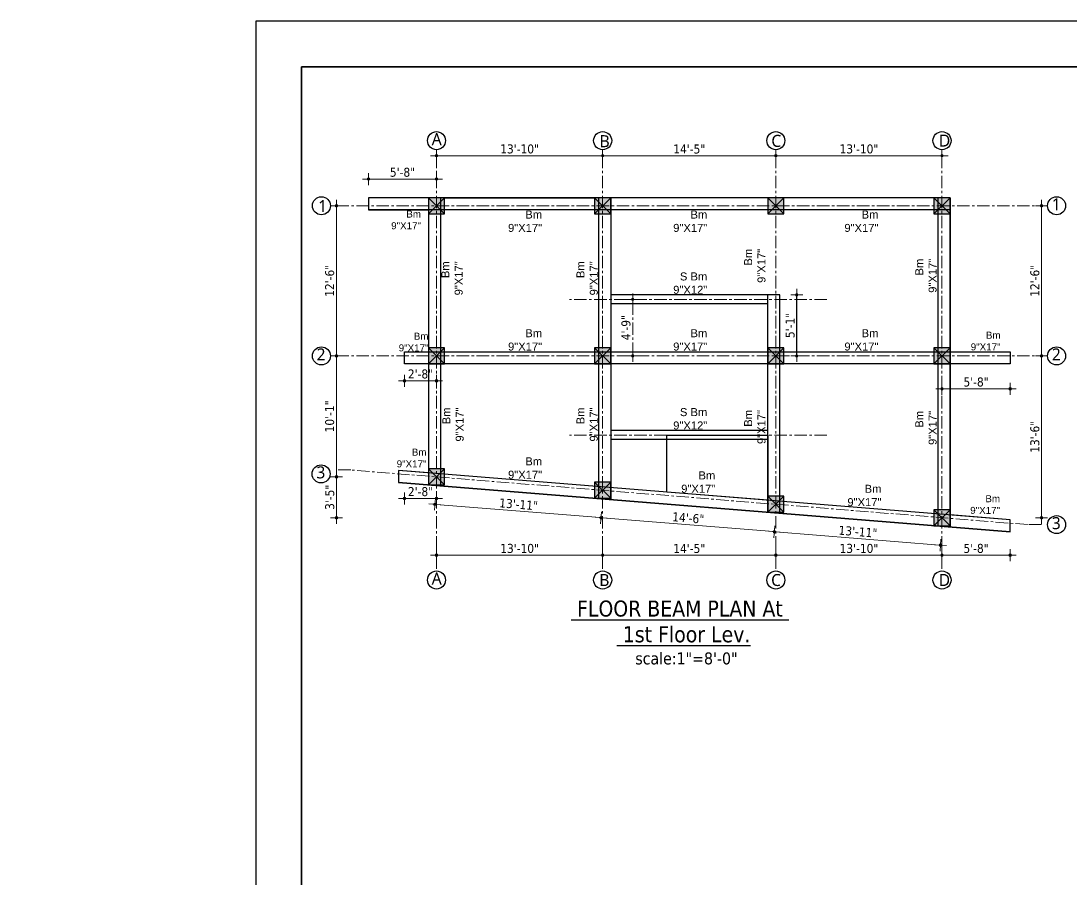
# Model space of a CAD drawing. Header units: inches. Extents: x 130993 to 274375, y -5108 to 103559.
# Drawn here: x 138211 to 139260, y 50626 to 51484 of the extents above; entities that cross this region are included whole.
import ezdxf

# ---------------------------------------------------------------- set-up
doc = ezdxf.new("R2010")
doc.units = ezdxf.units.IN
doc.header["$MEASUREMENT"] = 0
doc.header["$PDMODE"] = 2
doc.header["$PDSIZE"] = -3
doc.linetypes.add('CENTER', pattern=[2, 1.25, -0.25, 0.25, -0.25])
for name, color, linetype, lineweight in [('Center line', 252, 'CENTER', 20), ('Column', 14, 'Continuous', 30), ('DIM', 5, 'Continuous', 9), ('Dim-external', 151, 'Continuous', 9), ('DIMENSION', 142, 'Continuous', 20), ('HATCH', 9, 'Continuous', 9), ('INDEX LINE', 4, 'Continuous', 13), ('Stairs', 134, 'Continuous', 25), ('TEXT', 181, 'Continuous', 13)]:
    doc.layers.add(name, color=color, linetype=linetype, lineweight=lineweight)
doc.layers.add('ELEVATION', color=7, linetype='Continuous')
doc.layers.add('Text-external', color=7, linetype='Continuous')
doc.styles.add('caption 1in-8ft', font='trebuc.ttf', dxfattribs={"height": 12})
doc.styles.add('ramon', font='arial.ttf', dxfattribs={"height": 7})
doc.styles.add('S-111', font='arial.ttf', dxfattribs={"height": 8})
doc.styles.add('TAHOMA', font='tahoma.ttf', dxfattribs={"height": 9})
doc.dimstyles.new('1-4', dxfattribs={"dimscale": 0, "dimtxt": 8, "dimasz": 4, "dimexe": 3, "dimexo": 3, "dimgap": 2, "dimtad": 1, "dimdec": 0, "dimlfac": 0.5, "dimzin": 3, "dimdsep": 46, "dimlunit": 4, "dimtxsty": 'TAHOMA', "dimblk1": 'ARCHTICK', "dimblk2": 'ARCHTICK', "dimsah": 1, "dimcen": 0, "dimdle": 2, "dimclrd": 6, "dimclre": 6, "dimclrt": 7, "dimadec": 0, "dimazin": 0, "dimtfac": 0.333333, "dimtdec": 0, "dimtmove": 1, "dimatfit": 2, "dimfxl": 1, "dimtolj": 1, "dimtzin": 0, "dimlwd": -1, "dimlwe": -1, "dimarcsym": 0})
doc.dimstyles.new('1.8', dxfattribs={"dimscale": 0, "dimtxt": 9, "dimasz": 1, "dimexe": 2, "dimexo": 9, "dimgap": 2, "dimtad": 1, "dimdec": 0, "dimzin": 3, "dimdsep": 46, "dimlunit": 4, "dimtxsty": 'TAHOMA', "dimblk": 'DIM', "dimcen": 3, "dimdle": 3, "dimse1": 1, "dimse2": 1, "dimclrd": 256, "dimclre": 256, "dimclrt": 7, "dimadec": 1, "dimazin": 2, "dimtfac": 1, "dimtdec": 0, "dimtix": 1, "dimtofl": 0, "dimtmove": 2, "dimatfit": 3, "dimldrblk": 'ARW', "dimfxl": 1, "dimfrac": 2, "dimtolj": 2, "dimtzin": 0, "dimarcsym": 0})
doc.dimstyles.new('s2', dxfattribs={"dimtxt": 6, "dimasz": 2, "dimexe": 6, "dimexo": 18, "dimgap": 1.9375, "dimtad": 1, "dimdec": 0, "dimlfac": 0.25, "dimzin": 3, "dimdsep": 46, "dimlunit": 4, "dimtxsty": 'ramon', "dimblk": 'dot 2', "dimcen": 0.09375, "dimse1": 1, "dimse2": 1, "dimclrd": 1, "dimclre": 1, "dimclrt": 256, "dimadec": 0, "dimazin": 0, "dimtfac": 0.75, "dimtdec": 0, "dimtix": 1, "dimtmove": 1, "dimatfit": 3, "dimldrblk": 'DOT', "dimfxl": 1, "dimtolj": 1, "dimtzin": 0, "dimlwd": 9, "dimlwe": 9, "dimarcsym": 0})

# ---------------------------------------------------------------- blocks, each defined once
blk = doc.blocks.new('col')
at = {"layer": 'HATCH'}
h = blk.add_hatch(color=256, dxfattribs=at)
h.dxf.hatch_style = 1
h.paths.add_polyline_path([(-8, -8), (8, -8), (8, 8), (-8, 8)])
at = {"layer": 'Column'}
blk.add_lwpolyline([(-8, -8), (8, -8), (8, 8), (-8, 8)], close=True, dxfattribs=at)
at = {"layer": 'Dim-external'}
for p, q in [((-8, 8), (8, -8)), ((8, 8), (-8, -8))]:
    blk.add_line(p, q, dxfattribs=at)
blk = doc.blocks.new('gridd')
at = {"layer": 'Dim-external'}
for p in [(2, 0), (168, 0), (341, 0), (507, 0), (2, -150), (168, -150), (341, -150), (507, -150), (2, -270.8), (168, -284.2), (341, -298.2), (507, -311.6)]:
    blk.add_blockref('col', p, dxfattribs=at)
blk = doc.blocks.new('DIM')
at = {"layer": 'INDEX LINE'}
h = blk.add_hatch(color=256, dxfattribs=at)
h.paths.add_polyline_path([(0, 1.3), (0, 0), (1.3, 0, 0.414214)])
h.paths.add_polyline_path([(1.3, 0), (0, 0), (0, -1.3, 0.414214)])
h.paths.add_polyline_path([(0, 0), (-1.3, 0, 0.414214), (0, -1.3)])
h.paths.add_polyline_path([(0, 1.3, 0.414214), (-1.3, 0), (0, 0)])
for p, q in [((-6, 0), (6, 0)), ((0, 6), (0, -6))]:
    blk.add_line(p, q, dxfattribs=at)
blk.add_circle((0, 0), 1.28, dxfattribs=at)
blk = doc.blocks.new('*D3139')
at = {"layer": 'Defpoints', "color": 0}
for p in [(2845, 752.3), (2679, 710.3), (2845, 710.3)]:
    blk.add_point(p, dxfattribs=at)
at = {"layer": 'DIMENSION', "lineweight": -2}
blk.add_line((2680, 752.3), (2844, 752.3), dxfattribs=at)
at = {"layer": 'DIMENSION', "lineweight": -2, "rotation": 180}
blk.add_blockref('DIM', (2679, 752.3), dxfattribs=at)
at = {"layer": 'DIMENSION', "lineweight": -2}
blk.add_blockref('DIM', (2845, 752.3), dxfattribs=at)
at = {"layer": 'DIMENSION', "color": 7, "insert": (2762, 759), "char_height": 9, "attachment_point": 5, "style": 'TAHOMA'}
blk.add_mtext('\\A2;13\'-10"', dxfattribs=at)
blk = doc.blocks.new('ARW')
at = {"layer": 'INDEX LINE'}
blk.add_lwpolyline([(10, 0, 0, 6, 0), (0, 0, 0, 0, 0), (10, 0, 0, 0, 0)], format="xyseb", dxfattribs=at)
blk = doc.blocks.new('*D3140')
at = {"layer": 'Defpoints', "color": 0}
for p in [(3018, 752.3), (2845, 710.3), (3018, 710.3)]:
    blk.add_point(p, dxfattribs=at)
at = {"layer": 'DIMENSION', "lineweight": -2}
blk.add_line((2846, 752.3), (3017, 752.3), dxfattribs=at)
at = {"layer": 'DIMENSION', "lineweight": -2, "rotation": 180}
blk.add_blockref('DIM', (2845, 752.3), dxfattribs=at)
at = {"layer": 'DIMENSION', "lineweight": -2}
blk.add_blockref('DIM', (3018, 752.3), dxfattribs=at)
at = {"layer": 'DIMENSION', "color": 7, "insert": (2931.5, 758.9), "char_height": 9, "attachment_point": 5, "style": 'TAHOMA'}
blk.add_mtext('\\A2;14\'-5"', dxfattribs=at)
blk = doc.blocks.new('*D3141')
at = {"layer": 'Defpoints', "color": 0}
for p in [(3184, 752.3), (3018, 710.3), (3184, 710.3)]:
    blk.add_point(p, dxfattribs=at)
at = {"layer": 'DIMENSION', "lineweight": -2}
blk.add_line((3019, 752.3), (3183, 752.3), dxfattribs=at)
at = {"layer": 'DIMENSION', "lineweight": -2, "rotation": 180}
blk.add_blockref('DIM', (3018, 752.3), dxfattribs=at)
at = {"layer": 'DIMENSION', "lineweight": -2}
blk.add_blockref('DIM', (3184, 752.3), dxfattribs=at)
at = {"layer": 'DIMENSION', "color": 7, "insert": (3101, 759), "char_height": 9, "attachment_point": 5, "style": 'TAHOMA'}
blk.add_mtext('\\A2;13\'-10"', dxfattribs=at)
blk = doc.blocks.new('*D3142')
at = {"layer": 'Defpoints', "color": 0}
for p in [(3192, 552.3), (3283.5, 552.3), (3192, 390.7)]:
    blk.add_point(p, dxfattribs=at)
at = {"layer": 'DIMENSION', "lineweight": -2}
blk.add_line((3283.5, 391.7), (3283.5, 551.3), dxfattribs=at)
for p, rotation in [((3283.5, 552.3), 90), ((3283.5, 390.7), 270)]:
    blk.add_blockref('DIM', p, dxfattribs=dict(at, rotation=rotation))
at = {"layer": 'DIMENSION', "color": 7, "insert": (3276.8, 471.5), "char_height": 9, "attachment_point": 5, "rotation": 90, "style": 'TAHOMA'}
blk.add_mtext('\\A2;13\'-6"', dxfattribs=at)
blk = doc.blocks.new('*D3143')
at = {"layer": 'Defpoints', "color": 0}
for p in [(3192, 702.3), (3283.5, 702.3), (3192, 552.3)]:
    blk.add_point(p, dxfattribs=at)
at = {"layer": 'DIMENSION', "lineweight": -2}
blk.add_line((3283.5, 553.3), (3283.5, 701.3), dxfattribs=at)
for p, rotation in [((3283.5, 702.3), 90), ((3283.5, 552.3), 270)]:
    blk.add_blockref('DIM', p, dxfattribs=dict(at, rotation=rotation))
at = {"layer": 'DIMENSION', "color": 7, "insert": (3276.8, 627.3), "char_height": 9, "attachment_point": 5, "rotation": 90, "style": 'TAHOMA'}
blk.add_mtext('\\A2;12\'-6"', dxfattribs=at)
blk = doc.blocks.new('*D3144')
at = {"layer": 'Defpoints', "color": 0}
for p in [(2579, 552.3), (2671, 552.3), (2671, 431.5)]:
    blk.add_point(p, dxfattribs=at)
at = {"layer": 'DIMENSION', "lineweight": -2}
blk.add_line((2579, 432.5), (2579, 551.3), dxfattribs=at)
for p, rotation in [((2579, 552.3), 90), ((2579, 431.5), 270)]:
    blk.add_blockref('DIM', p, dxfattribs=dict(at, rotation=rotation))
at = {"layer": 'DIMENSION', "color": 7, "insert": (2572.3, 491.9), "char_height": 9, "attachment_point": 5, "rotation": 90, "style": 'TAHOMA'}
blk.add_mtext('\\A2;10\'-1"', dxfattribs=at)
blk = doc.blocks.new('*D3145')
at = {"layer": 'Defpoints', "color": 0}
for p in [(2579, 702.3), (2671, 702.3), (2671, 552.3)]:
    blk.add_point(p, dxfattribs=at)
at = {"layer": 'DIMENSION', "lineweight": -2}
blk.add_line((2579, 553.3), (2579, 701.3), dxfattribs=at)
for p, rotation in [((2579, 702.3), 90), ((2579, 552.3), 270)]:
    blk.add_blockref('DIM', p, dxfattribs=dict(at, rotation=rotation))
at = {"layer": 'DIMENSION', "color": 7, "insert": (2572.3, 627.3), "char_height": 9, "attachment_point": 5, "rotation": 90, "style": 'TAHOMA'}
blk.add_mtext('\\A2;12\'-6"', dxfattribs=at)
blk = doc.blocks.new('*D3146')
at = {"layer": 'Defpoints', "color": 0}
for p in [(2679, 423.5), (2845, 410.1), (2843.4, 390.7)]:
    blk.add_point(p, dxfattribs=at)
at = {"layer": 'DIMENSION', "lineweight": -2}
blk.add_line((2678.4, 404), (2842.4, 390.8), dxfattribs=at)
for p, rotation in [((2677.4, 404.1), 175.388094134981), ((2843.4, 390.7), 355.388094134981)]:
    blk.add_blockref('DIM', p, dxfattribs=dict(at, rotation=rotation))
at = {"layer": 'DIMENSION', "color": 7, "insert": (2761, 404), "char_height": 9, "attachment_point": 5, "rotation": 355.3881, "style": 'TAHOMA'}
blk.add_mtext('\\A2;13\'-11"', dxfattribs=at)
blk = doc.blocks.new('*D3147')
at = {"layer": 'Defpoints', "color": 0}
for p in [(2845, 410.1), (3018, 395.5), (3016.5, 376.7)]:
    blk.add_point(p, dxfattribs=at)
at = {"layer": 'DIMENSION', "lineweight": -2}
blk.add_line((2844.4, 390.6), (3015.5, 376.8), dxfattribs=at)
for p, rotation in [((2843.4, 390.7), 175.3880941348649), ((3016.5, 376.7), 355.3880941348649)]:
    blk.add_blockref('DIM', p, dxfattribs=dict(at, rotation=rotation))
at = {"layer": 'DIMENSION', "color": 7, "insert": (2930.5, 390.4), "char_height": 9, "attachment_point": 5, "rotation": 355.3881, "style": 'TAHOMA'}
blk.add_mtext('\\A2;14\'-6"', dxfattribs=at)
blk = doc.blocks.new('*D3148')
at = {"layer": 'Defpoints', "color": 0}
for p in [(3018, 395.5), (3184, 382.1), (3182.5, 363.3)]:
    blk.add_point(p, dxfattribs=at)
at = {"layer": 'DIMENSION', "lineweight": -2}
blk.add_line((3017.5, 376.6), (3181.5, 363.4), dxfattribs=at)
for p, rotation in [((3016.5, 376.7), 175.3880941348649), ((3182.5, 363.3), 355.3880941348649)]:
    blk.add_blockref('DIM', p, dxfattribs=dict(at, rotation=rotation))
at = {"layer": 'DIMENSION', "color": 7, "insert": (3100, 376.7), "char_height": 9, "attachment_point": 5, "rotation": 355.3881, "style": 'TAHOMA'}
blk.add_mtext('\\A2;13\'-11"', dxfattribs=at)
blk = doc.blocks.new('*D3149')
at = {"layer": 'Defpoints', "color": 0}
for p in [(3018, 395.5), (3184, 382.1), (3018, 353.3)]:
    blk.add_point(p, dxfattribs=at)
at = {"layer": 'DIMENSION', "lineweight": -2}
blk.add_line((3183, 353.3), (3019, 353.3), dxfattribs=at)
at = {"layer": 'DIMENSION', "lineweight": -2, "rotation": 180}
blk.add_blockref('DIM', (3018, 353.3), dxfattribs=at)
at = {"layer": 'DIMENSION', "lineweight": -2}
blk.add_blockref('DIM', (3184, 353.3), dxfattribs=at)
at = {"layer": 'DIMENSION', "color": 7, "insert": (3101, 360), "char_height": 9, "attachment_point": 5, "style": 'TAHOMA'}
blk.add_mtext('\\A2;13\'-10"', dxfattribs=at)
blk = doc.blocks.new('*D3150')
at = {"layer": 'Defpoints', "color": 0}
for p in [(2845, 410.1), (3018, 395.5), (2845, 353.3)]:
    blk.add_point(p, dxfattribs=at)
at = {"layer": 'DIMENSION', "lineweight": -2}
blk.add_line((3017, 353.3), (2846, 353.3), dxfattribs=at)
at = {"layer": 'DIMENSION', "lineweight": -2, "rotation": 180}
blk.add_blockref('DIM', (2845, 353.3), dxfattribs=at)
at = {"layer": 'DIMENSION', "lineweight": -2}
blk.add_blockref('DIM', (3018, 353.3), dxfattribs=at)
at = {"layer": 'DIMENSION', "color": 7, "insert": (2931.5, 359.9), "char_height": 9, "attachment_point": 5, "style": 'TAHOMA'}
blk.add_mtext('\\A2;14\'-5"', dxfattribs=at)
blk = doc.blocks.new('*D3151')
at = {"layer": 'Defpoints', "color": 0}
for p in [(2679, 422.8), (2845, 410.1), (2679, 353.3)]:
    blk.add_point(p, dxfattribs=at)
at = {"layer": 'DIMENSION', "lineweight": -2}
blk.add_line((2844, 353.3), (2680, 353.3), dxfattribs=at)
at = {"layer": 'DIMENSION', "lineweight": -2, "rotation": 180}
blk.add_blockref('DIM', (2679, 353.3), dxfattribs=at)
at = {"layer": 'DIMENSION', "lineweight": -2}
blk.add_blockref('DIM', (2845, 353.3), dxfattribs=at)
at = {"layer": 'DIMENSION', "color": 7, "insert": (2762, 360), "char_height": 9, "attachment_point": 5, "style": 'TAHOMA'}
blk.add_mtext('\\A2;13\'-10"', dxfattribs=at)
blk = doc.blocks.new('*D3152')
at = {"layer": 'Defpoints', "color": 0}
for p in [(2671, 431.5), (2579.1, 390.7), (3192, 390.7)]:
    blk.add_point(p, dxfattribs=at)
at = {"layer": 'DIMENSION', "lineweight": -2}
blk.add_line((2579.1, 430.5), (2579.1, 391.7), dxfattribs=at)
for p, rotation in [((2579.1, 431.5), 90), ((2579.1, 390.7), 270)]:
    blk.add_blockref('DIM', p, dxfattribs=dict(at, rotation=rotation))
at = {"layer": 'DIMENSION', "color": 7, "insert": (2572.4, 411.1), "char_height": 9, "attachment_point": 5, "rotation": 90, "style": 'TAHOMA'}
blk.add_mtext('\\A2;3\'-5"', dxfattribs=at)
blk = doc.blocks.new('*D3153')
at = {"layer": 'Center line', "lineweight": -2, "ltscale": 10}
blk.add_line((2875, 553.3), (2875, 607.8), dxfattribs=at)
at = {"layer": 'Defpoints', "color": 0, "ltscale": 10}
for p in [(2853, 608.8), (2875, 608.8), (2853, 552.3)]:
    blk.add_point(p, dxfattribs=at)
at = {"layer": 'Center line', "lineweight": -2, "ltscale": 10}
for p, rotation in [((2875, 608.8), 90), ((2875, 552.3), 270)]:
    blk.add_blockref('DIM', p, dxfattribs=dict(at, rotation=rotation))
at = {"layer": 'Center line', "color": 7, "ltscale": 10, "insert": (2868.3, 580.5), "char_height": 9, "attachment_point": 5, "rotation": 90, "style": 'TAHOMA'}
blk.add_mtext('\\A2;4\'-9"', dxfattribs=at)
blk = doc.blocks.new('*D3154')
at = {"layer": 'Defpoints', "color": 0}
for p in [(2679, 729), (2611, 710.3), (2679, 710.3)]:
    blk.add_point(p, dxfattribs=at)
at = {"layer": 'DIMENSION', "lineweight": -2}
blk.add_line((2612, 729), (2678, 729), dxfattribs=at)
at = {"layer": 'DIMENSION', "lineweight": -2, "rotation": 180}
blk.add_blockref('DIM', (2611, 729), dxfattribs=at)
at = {"layer": 'DIMENSION', "lineweight": -2}
blk.add_blockref('DIM', (2679, 729), dxfattribs=at)
at = {"layer": 'DIMENSION', "color": 7, "insert": (2645, 735.7), "char_height": 9, "attachment_point": 5, "style": 'TAHOMA'}
blk.add_mtext('\\A2;5\'-8"', dxfattribs=at)
blk = doc.blocks.new('*D3155')
at = {"layer": 'Defpoints', "color": 0}
for p in [(2647, 439.4), (2679, 422.8), (2647, 410)]:
    blk.add_point(p, dxfattribs=at)
at = {"layer": 'DIMENSION', "lineweight": -2}
blk.add_line((2678, 410), (2648, 410), dxfattribs=at)
at = {"layer": 'DIMENSION', "lineweight": -2, "rotation": 180}
blk.add_blockref('DIM', (2647, 410), dxfattribs=at)
at = {"layer": 'DIMENSION', "lineweight": -2}
blk.add_blockref('DIM', (2679, 410), dxfattribs=at)
at = {"layer": 'DIMENSION', "color": 7, "insert": (2663, 416.7), "char_height": 9, "attachment_point": 5, "style": 'TAHOMA'}
blk.add_mtext('\\A2;2\'-8"', dxfattribs=at)
blk = doc.blocks.new('*D3156')
at = {"layer": 'Defpoints', "color": 0}
for p in [(3184, 382.1), (3252, 376.6), (3252, 353.3)]:
    blk.add_point(p, dxfattribs=at)
at = {"layer": 'DIMENSION', "lineweight": -2}
blk.add_line((3185, 353.3), (3251, 353.3), dxfattribs=at)
at = {"layer": 'DIMENSION', "lineweight": -2, "rotation": 180}
blk.add_blockref('DIM', (3184, 353.3), dxfattribs=at)
at = {"layer": 'DIMENSION', "lineweight": -2}
blk.add_blockref('DIM', (3252, 353.3), dxfattribs=at)
at = {"layer": 'DIMENSION', "color": 7, "insert": (3218, 360), "char_height": 9, "attachment_point": 5, "style": 'TAHOMA'}
blk.add_mtext('\\A2;5\'-8"', dxfattribs=at)
blk = doc.blocks.new('*D3157')
at = {"layer": 'Defpoints', "color": 0}
for p in [(3184, 544.9), (3252, 544.3), (3252, 519.5)]:
    blk.add_point(p, dxfattribs=at)
at = {"layer": 'DIMENSION', "lineweight": -2}
blk.add_line((3185, 519.5), (3251, 519.5), dxfattribs=at)
at = {"layer": 'DIMENSION', "lineweight": -2, "rotation": 180}
blk.add_blockref('DIM', (3184, 519.5), dxfattribs=at)
at = {"layer": 'DIMENSION', "lineweight": -2}
blk.add_blockref('DIM', (3252, 519.5), dxfattribs=at)
at = {"layer": 'DIMENSION', "color": 7, "insert": (3218, 526.2), "char_height": 9, "attachment_point": 5, "style": 'TAHOMA'}
blk.add_mtext('\\A2;5\'-8"', dxfattribs=at)
blk = doc.blocks.new('*D3158')
at = {"layer": 'Defpoints', "color": 0}
for p in [(2647, 544.3), (2679, 544.3), (2679, 527.5)]:
    blk.add_point(p, dxfattribs=at)
at = {"layer": 'DIMENSION', "lineweight": -2}
blk.add_line((2648, 527.5), (2678, 527.5), dxfattribs=at)
at = {"layer": 'DIMENSION', "lineweight": -2, "rotation": 180}
blk.add_blockref('DIM', (2647, 527.5), dxfattribs=at)
at = {"layer": 'DIMENSION', "lineweight": -2}
blk.add_blockref('DIM', (2679, 527.5), dxfattribs=at)
at = {"layer": 'DIMENSION', "color": 7, "insert": (2663, 534.2), "char_height": 9, "attachment_point": 5, "style": 'TAHOMA'}
blk.add_mtext('\\A2;2\'-8"', dxfattribs=at)
blk = doc.blocks.new('_ArchTick')
at = {"color": 0, "linetype": 'ByBlock', "const_width": 0.15}
blk.add_lwpolyline([(-0.5, -0.5), (0.5, 0.5)], dxfattribs=at)
blk = doc.blocks.new('dot1')
at = {"layer": 'HATCH'}
h = blk.add_hatch(color=256, dxfattribs=at)
edge = h.paths.add_edge_path()
edge.add_arc((0, 0), 1, 0, 360)
for p, q in [((3, 0), (-3, 0)), ((0, 3), (0, -3))]:
    blk.add_line(p, q, dxfattribs=at)
blk.add_circle((0, 0), 1, dxfattribs=at)
blk = doc.blocks.new('dot 2')
at = {"layer": 'HATCH', "xscale": 0.5, "yscale": 0.5, "zscale": 0.5}
blk.add_blockref('dot1', (0, 0), dxfattribs=at)
blk = doc.blocks.new('*D2881')
at = {"layer": 'Defpoints', "color": 0, "ltscale": 50}
for p in [(136306.4, 50828.4), (136294.8, 50750.4), (136306.4, 50750.4)]:
    blk.add_point(p, dxfattribs=at)
at = {"layer": 'Defpoints', "color": 0}
for p in [(146842.4, 49743.7), (146860.4, 49743.7), (146860.4, 49727.5)]:
    blk.add_point(p, dxfattribs=at)
at = {"layer": 'DIM', "color": 6}
for p, q in [((146842.4, 49740.7), (146842.4, 49724.5)), ((146860.4, 49740.7), (146860.4, 49724.5)), ((146840.4, 49727.5), (146862.4, 49727.5))]:
    blk.add_line(p, q, dxfattribs=at)
at = {"layer": 'DIMENSION', "color": 1, "lineweight": 9, "ltscale": 50}
blk.add_line((136294.8, 50826.4), (136294.8, 50752.4), dxfattribs=at)
at = {"layer": 'DIM', "color": 6, "xscale": 4, "yscale": 4, "zscale": 4, "rotation": 180}
blk.add_blockref('_ArchTick', (146842.4, 49727.5), dxfattribs=at)
at = {"layer": 'DIM', "color": 6, "xscale": 4, "yscale": 4, "zscale": 4}
blk.add_blockref('_ArchTick', (146860.4, 49727.5), dxfattribs=at)
at = {"layer": 'DIMENSION', "color": 1, "lineweight": 9, "ltscale": 50, "xscale": 2, "yscale": 2, "zscale": 2}
for p, rotation in [((136294.8, 50828.4), 90), ((136294.8, 50750.4), 270)]:
    blk.add_blockref('dot 2', p, dxfattribs=dict(at, rotation=rotation))
at = {"layer": 'DIM', "color": 7, "insert": (146852.4, 49734.2), "char_height": 9, "attachment_point": 5, "style": 'TAHOMA'}
blk.add_mtext('\\A1;9"', dxfattribs=at)
at = {"layer": 'DIMENSION', "ltscale": 50, "insert": (136289.3, 50789.4), "char_height": 7, "attachment_point": 5, "rotation": 90, "style": 'ramon'}
blk.add_mtext('\\A1;1\'-8"', dxfattribs=at)
blk = doc.blocks.new('*D2882')
at = {"layer": 'Defpoints', "color": 0, "ltscale": 50}
for p in [(136306.4, 50842.3), (136306.4, 50823.8), (136378.4, 50823.8)]:
    blk.add_point(p, dxfattribs=at)
at = {"layer": 'Defpoints', "color": 0}
for p in [(146892.3, 49957.7), (146905.4, 49957.7), (146905.4, 49923.7)]:
    blk.add_point(p, dxfattribs=at)
at = {"layer": 'DIM', "color": 6}
for p, q in [((146902.4, 49957.7), (146889.3, 49957.7)), ((146892.3, 49921.7), (146892.3, 49959.7)), ((146902.4, 49923.7), (146889.3, 49923.7))]:
    blk.add_line(p, q, dxfattribs=at)
at = {"layer": 'DIMENSION', "color": 1, "lineweight": 9, "ltscale": 50}
blk.add_line((136376.4, 50842.3), (136308.4, 50842.3), dxfattribs=at)
at = {"layer": 'DIM', "color": 6, "xscale": 4, "yscale": 4, "zscale": 4}
for p, rotation in [((146892.3, 49957.7), 90), ((146892.3, 49923.7), 270)]:
    blk.add_blockref('_ArchTick', p, dxfattribs=dict(at, rotation=rotation))
at = {"layer": 'DIMENSION', "color": 1, "lineweight": 9, "ltscale": 50, "xscale": 2, "yscale": 2, "zscale": 2, "rotation": 180}
blk.add_blockref('dot 2', (136306.4, 50842.3), dxfattribs=at)
at = {"layer": 'DIMENSION', "color": 1, "lineweight": 9, "ltscale": 50, "xscale": 2, "yscale": 2, "zscale": 2}
blk.add_blockref('dot 2', (136378.4, 50842.3), dxfattribs=at)
at = {"layer": 'DIM', "color": 7, "insert": (146885.7, 49940.7), "char_height": 9, "attachment_point": 5, "rotation": 90, "style": 'TAHOMA'}
blk.add_mtext('\\A1;1\'-5"', dxfattribs=at)
at = {"layer": 'DIMENSION', "ltscale": 50, "insert": (136342.4, 50847.8), "char_height": 7, "attachment_point": 5, "style": 'ramon'}
blk.add_mtext('\\A1;1\'-6"', dxfattribs=at)
blk = doc.blocks.new('*D3159')
at = {"layer": 'Defpoints', "color": 0}
for p in [(138968.6, 51210), (138985.5, 51210), (138972.6, 51149)]:
    blk.add_point(p, dxfattribs=at)
at = {"layer": 'DIMENSION', "lineweight": -2}
blk.add_line((138985.5, 51150), (138985.5, 51209), dxfattribs=at)
for p, rotation in [((138985.5, 51210), 90), ((138985.5, 51149), 270)]:
    blk.add_blockref('DIM', p, dxfattribs=dict(at, rotation=rotation))
at = {"layer": 'DIMENSION', "color": 7, "insert": (138978.9, 51179.5), "char_height": 9, "attachment_point": 5, "rotation": 90, "style": 'TAHOMA'}
blk.add_mtext('\\A2;5\'-1"', dxfattribs=at)
blk = doc.blocks.new('_Dot')
at = {"color": 0, "linetype": 'ByBlock', "lineweight": -2}
blk.add_line((-0.5, 0), (-1, 0), dxfattribs=at)
at = {"color": 0, "linetype": 'ByBlock', "const_width": 0.5}
blk.add_lwpolyline([(-0.25, 0, 1), (0.25, 0, 1)], format="xyb", close=True, dxfattribs=at)
blk = doc.blocks.new('bn1')
at = {"layer": 'Center line', "ltscale": 10}
for p, q in [((2679, 752.3), (2679, 337.5)), ((2845, 752.3), (2845, 337.5)), ((3018, 752.3), (3018, 337.5)), ((3184, 752.3), (3184, 337.5)), ((2579, 702.3), (3283.5, 702.3)), ((2579, 552.3), (3283.5, 552.3))]:
    blk.add_line(p, q, dxfattribs=at)
for points in [[(3069, 608.8), (2812, 608.8)], [(3069, 473.3), (2812, 473.3)], [(3270, 383.8), (2593.3, 438.4), (2579.1, 438.4)], [(3283.5, 383.8), (3270, 383.8)]]:
    blk.add_lwpolyline(points, dxfattribs=at)
at = {"layer": 'ELEVATION'}
for p, q in [((3192, 710.3), (2611, 710.3)), ((2671, 710.3), (2671, 423.5)), ((2683, 710.3), (2683, 422.5)), ((2687, 710.3), (2837, 710.3)), ((2841, 710.3), (2841, 409.7)), ((2853, 710.3), (2853, 408.8)), ((3180, 710.3), (3180, 382.4)), ((3192, 710.3), (3192, 381.4)), ((3192, 698.3), (2611, 698.3)), ((3010, 396.1), (3010, 613.3)), ((3010, 604.3), (2853, 604.3)), ((3252, 544.3), (2647, 544.3)), ((3252, 388.6), (2641, 437.9)), ((3252, 376.6), (2641, 425.9))]:
    blk.add_line(p, q, dxfattribs=at)
for points in [[(3252, 376.6), (3252, 388.6), (3192, 393.5), (3192, 623.3), (3192, 623.3), (3192, 710.3), (2611, 710.3), (2611, 698.3), (2671, 698.3), (2671, 435.5), (2641, 437.9), (2641, 425.9)], [(2909, 473.3), (3010, 473.3), (3010, 408.2), (2909, 416.3)]]:
    blk.add_lwpolyline(points, close=True, dxfattribs=at)
for points in [[(3022, 395.1), (3022, 613.3), (2853, 613.3)], [(2647, 544.3), (2647, 556.3), (3252, 556.3), (3252, 544.3)], [(3010, 477.8), (2853, 477.8)], [(3010, 468.8), (2853, 468.8)]]:
    blk.add_lwpolyline(points, dxfattribs=at)
at = {"layer": 'Stairs'}
blk.add_line((3192, 694.3), (3192, 560.3), dxfattribs=at)
at = {"layer": 'Text-external'}
for centre in [(2679, 767.3), (2845, 767.3), (3018, 767.3), (3184, 767.3), (2564, 702.3), (3298.5, 702.3), (2564, 552.3), (3298.5, 552.3), (2563.7, 434.5), (3298.5, 383.8), (2679, 328.5), (2845, 328.5), (3018, 328.5), (3184, 328.5)]:
    blk.add_circle(centre, 9, dxfattribs=at)
at = {"layer": 'Column'}
blk.add_blockref('gridd', (2677, 702.3), dxfattribs=at)
at = {"layer": 'ELEVATION', "lineweight": 25, "ltscale": 0.5, "style": 'TAHOMA'}
for s, height, p in [('%%U FLOOR BEAM PLAN At ', 16, (2813.4, 292)), ('%%U 1st Floor Lev.', 16, (2859.1, 266.3)), ('scale:1"=8\'-0"', 12, (2877.6, 244.2))]:
    blk.add_text(s, height=height, dxfattribs=at).set_placement(p)
at = {"layer": 'TEXT', "color": 5, "width": 37.285, "attachment_point": 3, "style": 'S-111'}
for s, insert, char_height in [('Bm 9"X17"', (2663.5, 697.5), 7), ('Bm 9"X17"', (2784.5, 697.5), 8), ('Bm 9"X17"', (2949.5, 697.5), 8), ('Bm 9"X17"', (3120.5, 697.5), 8), ('S Bm 9"X12"', (2949.5, 635.7), 8), ('Bm 9"X17"', (2784.5, 579), 8), ('Bm 9"X17"', (2949.5, 579), 8), ('Bm 9"X17"', (3120.5, 579), 8), ('Bm 9"X17"', (2671, 575.5), 7), ('Bm 9"X17"', (3242.5, 576.5), 7), ('S Bm 9"X12"', (2949.5, 500.2), 8), ('Bm 9"X17"', (2669, 459.7), 7), ('Bm 9"X17"', (2784.5, 451), 8), ('Bm 9"X17"', (2957.5, 437), 8), ('Bm 9"X17"', (3123.5, 423.6), 8), ('Bm 9"X17"', (3242, 413.2), 7)]:
    blk.add_mtext(s, dxfattribs=dict(at, insert=insert, char_height=char_height))
at = {"layer": 'TEXT', "color": 5, "char_height": 8, "width": 37.285, "attachment_point": 3, "rotation": 90, "style": 'S-111'}
for insert in [(2986.3, 659.3), (2683.8, 646.8), (2818.8, 646.8), (3157.3, 649.4), (2684.8, 500.8), (2818.8, 500.8), (2986.3, 498.3), (3157.3, 497.4)]:
    blk.add_mtext('Bm 9"X17"', dxfattribs=dict(at, insert=insert))
at = {"layer": 'Text-external', "char_height": 12, "attachment_point": 1, "style": 'caption 1in-8ft'}
for s, insert, width in [('A', (2674.2, 774.8), 130.167), ('B', (2841.9, 772.8), 130.167), ('C', (3013.5, 773.1), 130.167), ('D', (3180.9, 773.4), 130.167), ('1', (2560.7, 707.9), 5.971), ('1', (3293.7, 709.8), 130.167), ('2', (2559.2, 559.8), 7.718), ('2', (3293.7, 559.8), 130.167), ('3', (2559, 442), 7.778), ('3', (3293.7, 391.3), 130.167), ('A', (2674.2, 336), 130.167), ('B', (2841.6, 334.5), 130.167), ('C', (3013.3, 334.5), 130.167), ('D', (3180.7, 334.5), 130.167)]:
    blk.add_mtext(s, dxfattribs=dict(at, insert=insert, width=width))
at = {"layer": 'Center line', "ltscale": 10}
dim = blk.add_linear_dim(base=(2875, 608.777617), p1=(2853, 552.277617), p2=(2853, 608.777617), angle=90, dimstyle='1.8', override={"dimscale": 1}, dxfattribs=at)
dim.commit()
dim.dimension.update_dxf_attribs({"geometry": '*D3153', "text_midpoint": (2868.3216924, 580.527617)})
at = {"layer": 'DIMENSION'}
for base, p1, p2, picture, middle in [((2845, 752.3), (2679, 710.3), (2845, 710.3), '*D3139', (2762, 759)), ((3018, 752.3), (2845, 710.3), (3018, 710.3), '*D3140', (2931.5, 758.9)), ((3184, 752.3), (3018, 710.3), (3184, 710.3), '*D3141', (3101, 759)), ((2679, 729), (2611, 710.3), (2679, 710.3), '*D3154', (2645, 735.7)), ((2679, 527.5), (2647, 544.3), (2679, 544.3), '*D3158', (2663, 534.2)), ((3252, 519.5), (3184, 544.9), (3252, 544.3), '*D3157', (3218, 526.2)), ((2647, 410), (2679, 422.8), (2647, 439.4), '*D3155', (2663, 416.7)), ((2679, 353.3), (2845, 410.1), (2679, 422.8), '*D3151', (2762, 360)), ((2845, 353.3), (3018, 395.5), (2845, 410.1), '*D3150', (2931.5, 359.9)), ((3018, 353.3), (3184, 382.1), (3018, 395.5), '*D3149', (3101, 360)), ((3252, 353.3), (3184, 382.1), (3252, 376.6), '*D3156', (3218, 360))]:
    dim = blk.add_linear_dim(base=base, p1=p1, p2=p2, dimstyle='1.8', override={"dimscale": 1}, dxfattribs=at)
    dim.commit()
    dim.dimension.update_dxf_attribs({"geometry": picture, "text_midpoint": middle})
for base, p1, p2, angle, picture, middle in [((2579, 702.3), (2671, 552.3), (2671, 702.3), 90, '*D3145', (2572.3, 627.3)), ((3283.5, 702.3), (3192, 552.3), (3192, 702.3), 90, '*D3143', (3276.8, 627.3)), ((2579, 552.3), (2671, 431.5), (2671, 552.3), 90, '*D3144', (2572.3, 491.9)), ((3283.5, 552.3), (3192, 390.7), (3192, 552.3), 90, '*D3142', (3276.8, 471.5)), ((2579.1, 390.7), (2671, 431.5), (3192, 390.7), 90, '*D3152', (2572.4, 411.1)), ((3016.5, 376.7), (2845, 410.1), (3018, 395.5), 175.3881, '*D3147', (2930.5, 390.4)), ((3182.5, 363.3), (3018, 395.5), (3184, 382.1), 175.3881, '*D3148', (3100, 376.7))]:
    dim = blk.add_linear_dim(base=base, p1=p1, p2=p2, angle=angle, dimstyle='1.8', override={"dimscale": 1}, dxfattribs=at)
    dim.commit()
    dim.dimension.update_dxf_attribs({"geometry": picture, "text_midpoint": middle})
dim = blk.add_aligned_dim(p1=(2679, 423.5), p2=(2845, 410.1), distance=-19.5, dimstyle='1.8', override={"dimscale": 1}, dxfattribs=at)
dim.commit()
dim.dimension.update_dxf_attribs({"geometry": '*D3146', "text_midpoint": (2761, 404)})

msp = doc.modelspace()

# ---------------------------------------------------------------- linework, layer by layer
at = {"layer": 'Defpoints', "color": 240, "true_color": 0xed1f24}
msp.add_lwpolyline([(138490.64, 51437.94), (141195.23, 51437.94), (141195.23, 49284.27), (138490.64, 49284.27)], close=True, dxfattribs=at)
at = {"layer": 'ELEVATION'}
for points in [[(138445.02, 49238.65), (141623.73, 49238.65), (141623.73, 51483.56), (138445.02, 51483.56)], [(138490.64, 49284.27), (141578.11, 49284.27), (141578.11, 51437.94), (138490.64, 51437.94)]]:
    msp.add_lwpolyline(points, close=True, dxfattribs=at)
at = {"layer": 'ELEVATION', "color": 240, "true_color": 0xed1f24}
msp.add_lwpolyline([(138490.64, 51437.94), (141195.23, 51437.94), (141195.23, 49284.27), (138490.64, 49284.27)], close=True, dxfattribs=at)

# ---------------------------------------------------------------- block references
at = {"layer": 'DIMENSION'}
msp.add_blockref('bn1', (135946.64, 50596.75), dxfattribs=at)

# ---------------------------------------------------------------- dimensions: what is measured, and where the dimension line sits
at = {"layer": 'DIM'}
dim = msp.add_linear_dim(base=(146892.3, 49957.66), p1=(146905.44, 49923.66), p2=(146905.44, 49957.66), angle=90, dimstyle='1-4', override={"dimscale": 1}, dxfattribs=at)
dim.commit()
dim.dimension.update_dxf_attribs({"geometry": '*D2882', "text_midpoint": (146885.69, 49940.66)})
dim = msp.add_linear_dim(base=(146860.44, 49727.55), p1=(146842.44, 49743.66), p2=(146860.44, 49743.66), dimstyle='1-4', override={"dimscale": 1}, dxfattribs=at)
dim.commit()
dim.dimension.update_dxf_attribs({"geometry": '*D2881', "text_midpoint": (146852.44, 49727.55), "dimtype": 160})
at = {"layer": 'DIMENSION'}
dim = msp.add_linear_dim(base=(138985.5, 51210.03), p1=(138972.64, 51149.03), p2=(138968.64, 51210.03), angle=90, dimstyle='1.8', override={"dimscale": 1}, dxfattribs=at)
dim.commit()
dim.dimension.update_dxf_attribs({"geometry": '*D3159', "text_midpoint": (138978.89, 51179.53)})
at = {"layer": 'DIMENSION', "ltscale": 50}
dim = msp.add_linear_dim(base=(136306.35, 50842.25), p1=(136378.35, 50823.77), p2=(136306.35, 50823.77), dimstyle='s2', dxfattribs=at)
dim.commit()
dim.dimension.update_dxf_attribs({"geometry": '*D2882', "text_midpoint": (136342.35, 50847.77)})
dim = msp.add_linear_dim(base=(136294.77964836, 50750.36620242), p1=(136306.35019524, 50828.36620242), p2=(136306.35019524, 50750.36620242), angle=90, dimstyle='s2', dxfattribs=at)
dim.commit()
dim.dimension.update_dxf_attribs({"geometry": '*D2881', "text_midpoint": (136289.26813745, 50789.36620242)})

doc.saveas('drawing.dxf')
